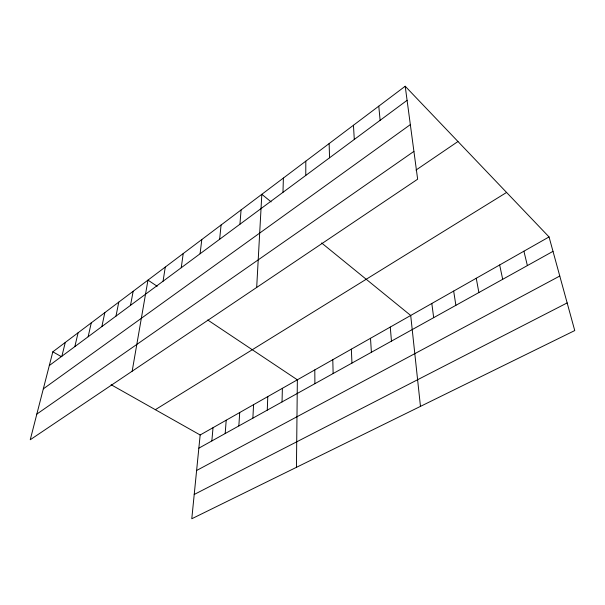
<?xml version="1.0" encoding="UTF-8"?>
<svg xmlns="http://www.w3.org/2000/svg" width="605" height="605" viewBox="0 0 605 605"><rect width="100%" height="100%" fill="white"/><g stroke="black" fill="none" stroke-linecap="round" stroke-linejoin="round"><path stroke-width="0.91" d="M305.775 175.427L305.812 161.149M296.45 467.325L297.357 379.811L207.719 319.992M282.043 401.939L282.376 388.319M282.966 192.337L283.39 178.052M267.266 410.145L267.788 396.6M252.875 418.146L253.571 404.669M256.686 287.451L261.821 194.303L271.131 201.881M238.846 425.943L239.716 412.534M225.181 433.535L226.202 420.203M239.943 224.228L241.07 209.95M211.848 440.947L213.028 427.69M219.645 239.277L221.075 225.015M549.045 236.933L200.164 434.987L191.785 518.757L574.75 330.564L549.045 236.933L405.206 86.243L52.832 351.815L30.25 439.744L417.639 179.201L405.206 86.243M200.089 253.767L201.805 239.542M181.243 267.743L183.224 253.548M163.063 281.219L165.286 267.062M132.162 371.205L147.968 280.115L157.187 286.271M130.521 305.336L133.161 291.277M115.979 316.12L118.784 302.107M101.859 326.587L104.831 312.626M88.148 336.751L91.272 322.843M74.831 346.62L78.098 332.773M61.892 356.216L65.287 342.43M49.307 365.541L407.089 100.324M43.31 388.879L410.334 124.622M36.844 414.077L413.918 151.386M415.968 170.096L457.962 141.517M155.341 409.683L506.582 192.45M198.848 448.169L553 251.347M196.61 470.493L559.776 276.024M194.213 494.474L567.157 302.916M52.832 351.815L61.014 356.436M111.101 384.712L200.164 434.987M321.61 242.968L410.704 315.47L420.467 406.378M523.907 251.204L527.386 265.587M499.662 264.967L502.695 279.306M476.256 278.255L478.873 292.548M453.659 291.088L455.883 305.321M431.819 303.483L433.679 317.663M378.783 106.162L380.121 120.319M390.27 327.071L391.465 341.122M370.502 338.293L371.394 352.276M353.449 125.25L354.296 139.46M351.346 349.161L351.959 363.083M329.15 143.566L329.536 157.814M332.788 359.695L333.136 373.542M314.804 369.912L314.895 383.676"/></g></svg>
